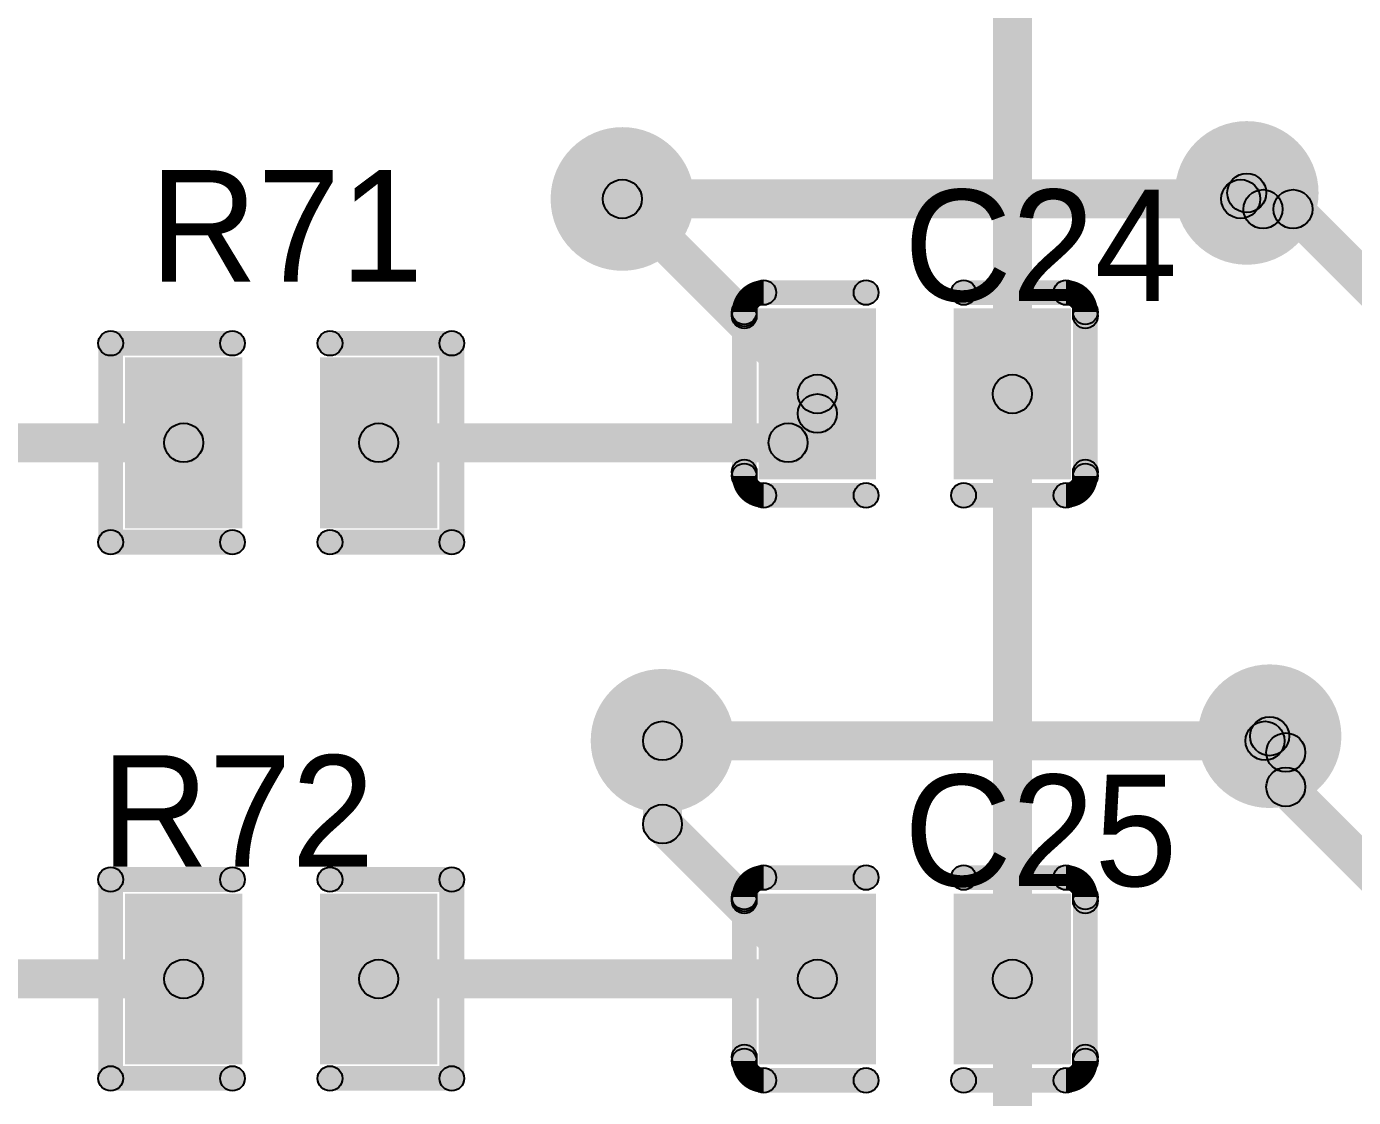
# Model space of a CAD drawing. Header units: millimetres. Extents: x 1.24 to 8.03, y 2.12 to 7.05.
# Drawn here: x 5.547 to 6.083, y 4.283 to 4.715 of the extents above; entities that cross this region are included whole.
import ezdxf

# ---------------------------------------------------------------- set-up
doc = ezdxf.new("R2010")
doc.units = ezdxf.units.MM
doc.header["$MEASUREMENT"] = 0
for name, color, linetype in [('BottomLayer', 5, 'Continuous'), ('BottomSolder', 6, 'Continuous'), ('TopLayer', 1, 'Continuous'), ('TopOverlay', 2, 'Continuous'), ('TopPaste', 8, 'Continuous'), ('TopSolder', 216, 'Continuous'), ('ViaHoleLayer', 16, 'Continuous')]:
    doc.layers.add(name, color=color, linetype=linetype)

# ---------------------------------------------------------------- blocks, each defined once
blk = doc.blocks.new('C0805_51')
at = {"layer": 'TopLayer'}
for points in [[(-0.059055, 0.030512), (-0.019685, 0.030512), (-0.019685, -0.030512), (-0.059055, -0.030512)], [(0.019685, 0.030512), (0.059055, 0.030512), (0.059055, -0.030512), (0.019685, -0.030512)]]:
    blk.add_hatch(color=1, dxfattribs=at).paths.add_polyline_path(points)
at = {"layer": 'TopOverlay'}
h = blk.add_hatch(color=2, dxfattribs=at)
edge = h.paths.add_edge_path()
edge.add_arc((-0.061023, 0.040945), 0.005, 0, 360)
h = blk.add_hatch(color=2, dxfattribs=at)
edge = h.paths.add_edge_path()
edge.add_arc((-0.061023, 0.040945), 0.005, 0, 360)
for points in [[(-0.061023, 0.035945), (-0.061023, 0.045945), (-0.019685, 0.045945), (-0.019685, 0.035945)], [(0.019685, 0.035945), (0.019685, 0.045945), (0.061023, 0.045945), (0.061023, 0.035945)], [(-0.063899, 0.031497), (-0.073899, 0.031497), (-0.073899, 0.033069), (-0.063899, 0.033069)], [(-0.063899, 0.031497), (-0.073899, 0.031497), (-0.073899, 0.032281), (-0.063899, 0.032281)], [(0.073899, 0.031497), (0.063899, 0.031497), (0.063899, 0.033069), (0.073899, 0.033069)], [(-0.073899, 0.031497), (-0.063899, 0.031497), (-0.063898, -0.031497), (-0.073898, -0.031497)], [(0.073899, -0.031496), (0.063899, -0.031496), (0.063899, 0.031497), (0.073899, 0.031497)], [(-0.063898, -0.03307), (-0.073898, -0.03307), (-0.073898, -0.031497), (-0.063898, -0.031497)], [(0.073899, -0.033069), (0.063899, -0.033069), (0.063899, -0.031496), (0.073899, -0.031496)], [(-0.061023, -0.045945), (-0.061023, -0.035945), (-0.019685, -0.035945), (-0.019685, -0.045945)], [(0.019685, -0.045945), (0.019685, -0.035945), (0.061023, -0.035945), (0.061023, -0.045945)]]:
    blk.add_hatch(color=2, dxfattribs=at).paths.add_polyline_path(points)
h = blk.add_hatch(color=2, dxfattribs=at)
edge = h.paths.add_edge_path()
edge.add_arc((-0.019685, 0.040945), 0.005, 0, 360)
h = blk.add_hatch(color=2, dxfattribs=at)
edge = h.paths.add_edge_path()
edge.add_arc((0.019685, 0.040945), 0.005, 0, 360)
h = blk.add_hatch(color=2, dxfattribs=at)
edge = h.paths.add_edge_path()
edge.add_arc((0.061023, 0.040945), 0.005, 0, 360)
h = blk.add_hatch(color=2, dxfattribs=at)
edge = h.paths.add_edge_path()
edge.add_arc((0.061023, 0.040945), 0.005, 0, 360)
h = blk.add_hatch(color=2, dxfattribs=at)
edge = h.paths.add_edge_path()
edge.add_arc((-0.068899, 0.033069), 0.005, 0, 360)
h = blk.add_hatch(color=2, dxfattribs=at)
edge = h.paths.add_edge_path()
edge.add_arc((-0.068899, 0.033069), 0.005, 0, 360)
h = blk.add_hatch(color=2, dxfattribs=at)
edge = h.paths.add_edge_path()
edge.add_arc((0.068899, 0.033069), 0.005, 0, 360)
h = blk.add_hatch(color=2, dxfattribs=at)
edge = h.paths.add_edge_path()
edge.add_arc((0.068899, 0.033069), 0.005, 0, 360)
h = blk.add_hatch(color=2, dxfattribs=at)
edge = h.paths.add_edge_path()
edge.add_arc((-0.068899, 0.032281), 0.005, 0, 360)
h = blk.add_hatch(color=2, dxfattribs=at)
edge = h.paths.add_edge_path()
edge.add_arc((-0.068899, 0.031497), 0.005, 0, 360)
h = blk.add_hatch(color=2, dxfattribs=at)
edge = h.paths.add_edge_path()
edge.add_arc((-0.068899, 0.031497), 0.005, 0, 360)
h = blk.add_hatch(color=2, dxfattribs=at)
edge = h.paths.add_edge_path()
edge.add_arc((-0.068899, 0.031497), 0.005, 0, 360)
h = blk.add_hatch(color=2, dxfattribs=at)
edge = h.paths.add_edge_path()
edge.add_arc((0.068899, 0.031497), 0.005, 0, 360)
h = blk.add_hatch(color=2, dxfattribs=at)
edge = h.paths.add_edge_path()
edge.add_arc((0.068899, 0.031497), 0.005, 0, 360)
h = blk.add_hatch(color=2, dxfattribs=at)
edge = h.paths.add_edge_path()
edge.add_arc((-0.068898, -0.031497), 0.005, 0, 360)
h = blk.add_hatch(color=2, dxfattribs=at)
edge = h.paths.add_edge_path()
edge.add_arc((-0.068898, -0.031497), 0.005, 0, 360)
h = blk.add_hatch(color=2, dxfattribs=at)
edge = h.paths.add_edge_path()
edge.add_arc((0.068899, -0.031496), 0.005, 0, 360)
h = blk.add_hatch(color=2, dxfattribs=at)
edge = h.paths.add_edge_path()
edge.add_arc((0.068899, -0.031496), 0.005, 0, 360)
h = blk.add_hatch(color=2, dxfattribs=at)
edge = h.paths.add_edge_path()
edge.add_arc((-0.068898, -0.03307), 0.005, 0, 360)
h = blk.add_hatch(color=2, dxfattribs=at)
edge = h.paths.add_edge_path()
edge.add_arc((-0.068898, -0.03307), 0.005, 0, 360)
h = blk.add_hatch(color=2, dxfattribs=at)
edge = h.paths.add_edge_path()
edge.add_arc((0.068899, -0.033069), 0.005, 0, 360)
h = blk.add_hatch(color=2, dxfattribs=at)
edge = h.paths.add_edge_path()
edge.add_arc((0.068899, -0.033069), 0.005, 0, 360)
h = blk.add_hatch(color=2, dxfattribs=at)
edge = h.paths.add_edge_path()
edge.add_arc((-0.061023, -0.040945), 0.005, 0, 360)
h = blk.add_hatch(color=2, dxfattribs=at)
edge = h.paths.add_edge_path()
edge.add_arc((-0.061023, -0.040945), 0.005, 0, 360)
h = blk.add_hatch(color=2, dxfattribs=at)
edge = h.paths.add_edge_path()
edge.add_arc((-0.019685, -0.040945), 0.005, 0, 360)
h = blk.add_hatch(color=2, dxfattribs=at)
edge = h.paths.add_edge_path()
edge.add_arc((0.019685, -0.040945), 0.005, 0, 360)
h = blk.add_hatch(color=2, dxfattribs=at)
edge = h.paths.add_edge_path()
edge.add_arc((0.061023, -0.040945), 0.005, 0, 360)
h = blk.add_hatch(color=2, dxfattribs=at)
edge = h.paths.add_edge_path()
edge.add_arc((0.061023, -0.040945), 0.005, 0, 360)
at = {"layer": 'TopPaste'}
for points in [[(-0.059055, 0.030512), (-0.019685, 0.030512), (-0.019685, -0.030512), (-0.059055, -0.030512)], [(0.019685, 0.030512), (0.059055, 0.030512), (0.059055, -0.030512), (0.019685, -0.030512)]]:
    blk.add_hatch(color=8, dxfattribs=at).paths.add_polyline_path(points)
at = {"layer": 'TopSolder'}
for points in [[(-0.063055, 0.034512), (-0.015685, 0.034512), (-0.015685, -0.034512), (-0.063055, -0.034512)], [(0.015685, 0.034512), (0.063055, 0.034512), (0.063055, -0.034512), (0.015685, -0.034512)]]:
    blk.add_hatch(color=216, dxfattribs=at).paths.add_polyline_path(points)
at = {"layer": 'TopOverlay', "const_width": 0.01}
for points in [[(-0.068899, 0.033069, -0.4142136), (-0.061023, 0.040945)], [(0.061023, 0.040945, -0.4142136), (0.068899, 0.033069)], [(-0.061023, -0.040945, -0.4142136), (-0.068898, -0.03307)], [(0.068899, -0.033069, -0.4142136), (0.061023, -0.040945)]]:
    blk.add_lwpolyline(points, format="xyb", dxfattribs=at)
at = {"layer": 'TopOverlay'}
for centre in [(-0.061023, 0.040945), (-0.061023, 0.040945), (-0.019685, 0.040945), (0.019685, 0.040945), (0.061023, 0.040945), (0.061023, 0.040945), (-0.068899, 0.033069), (-0.068899, 0.033069), (0.068899, 0.033069), (0.068899, 0.033069), (-0.068899, 0.032281), (-0.068899, 0.031497), (-0.068899, 0.031497), (-0.068899, 0.031497), (0.068899, 0.031497), (0.068899, 0.031497), (-0.068898, -0.031497), (-0.068898, -0.031497), (0.068899, -0.031496), (0.068899, -0.031496), (-0.068898, -0.03307), (-0.068898, -0.03307), (0.068899, -0.033069), (0.068899, -0.033069), (-0.061023, -0.040945), (-0.061023, -0.040945), (-0.019685, -0.040945), (0.019685, -0.040945), (0.061023, -0.040945), (0.061023, -0.040945)]:
    blk.add_circle(centre, 0.005, dxfattribs=at)
blk = doc.blocks.new('C0805_52')
at = {"layer": 'TopLayer'}
for points in [[(-0.059055, 0.030512), (-0.019685, 0.030512), (-0.019685, -0.030512), (-0.059055, -0.030512)], [(0.019685, 0.030512), (0.059055, 0.030512), (0.059055, -0.030512), (0.019685, -0.030512)]]:
    blk.add_hatch(color=1, dxfattribs=at).paths.add_polyline_path(points)
at = {"layer": 'TopOverlay'}
h = blk.add_hatch(color=2, dxfattribs=at)
edge = h.paths.add_edge_path()
edge.add_arc((-0.061023, 0.040945), 0.005, 0, 360)
h = blk.add_hatch(color=2, dxfattribs=at)
edge = h.paths.add_edge_path()
edge.add_arc((-0.061023, 0.040945), 0.005, 0, 360)
for points in [[(-0.061023, 0.035945), (-0.061023, 0.045945), (-0.019685, 0.045945), (-0.019685, 0.035945)], [(0.019685, 0.035945), (0.019685, 0.045945), (0.061023, 0.045945), (0.061023, 0.035945)], [(-0.063899, 0.031497), (-0.073899, 0.031497), (-0.073899, 0.033069), (-0.063899, 0.033069)], [(-0.063899, 0.031497), (-0.073899, 0.031497), (-0.073899, 0.032281), (-0.063899, 0.032281)], [(0.073899, 0.031497), (0.063899, 0.031497), (0.063899, 0.033069), (0.073899, 0.033069)], [(-0.073899, 0.031497), (-0.063899, 0.031497), (-0.063898, -0.031497), (-0.073898, -0.031497)], [(0.073899, -0.031496), (0.063899, -0.031496), (0.063899, 0.031497), (0.073899, 0.031497)], [(-0.063898, -0.03307), (-0.073898, -0.03307), (-0.073898, -0.031497), (-0.063898, -0.031497)], [(0.073899, -0.033069), (0.063899, -0.033069), (0.063899, -0.031496), (0.073899, -0.031496)], [(-0.061023, -0.045945), (-0.061023, -0.035945), (-0.019685, -0.035945), (-0.019685, -0.045945)], [(0.019685, -0.045945), (0.019685, -0.035945), (0.061023, -0.035945), (0.061023, -0.045945)]]:
    blk.add_hatch(color=2, dxfattribs=at).paths.add_polyline_path(points)
h = blk.add_hatch(color=2, dxfattribs=at)
edge = h.paths.add_edge_path()
edge.add_arc((-0.019685, 0.040945), 0.005, 0, 360)
h = blk.add_hatch(color=2, dxfattribs=at)
edge = h.paths.add_edge_path()
edge.add_arc((0.019685, 0.040945), 0.005, 0, 360)
h = blk.add_hatch(color=2, dxfattribs=at)
edge = h.paths.add_edge_path()
edge.add_arc((0.061023, 0.040945), 0.005, 0, 360)
h = blk.add_hatch(color=2, dxfattribs=at)
edge = h.paths.add_edge_path()
edge.add_arc((0.061023, 0.040945), 0.005, 0, 360)
h = blk.add_hatch(color=2, dxfattribs=at)
edge = h.paths.add_edge_path()
edge.add_arc((-0.068899, 0.033069), 0.005, 0, 360)
h = blk.add_hatch(color=2, dxfattribs=at)
edge = h.paths.add_edge_path()
edge.add_arc((-0.068899, 0.033069), 0.005, 0, 360)
h = blk.add_hatch(color=2, dxfattribs=at)
edge = h.paths.add_edge_path()
edge.add_arc((0.068899, 0.033069), 0.005, 0, 360)
h = blk.add_hatch(color=2, dxfattribs=at)
edge = h.paths.add_edge_path()
edge.add_arc((0.068899, 0.033069), 0.005, 0, 360)
h = blk.add_hatch(color=2, dxfattribs=at)
edge = h.paths.add_edge_path()
edge.add_arc((-0.068899, 0.032281), 0.005, 0, 360)
h = blk.add_hatch(color=2, dxfattribs=at)
edge = h.paths.add_edge_path()
edge.add_arc((-0.068899, 0.031497), 0.005, 0, 360)
h = blk.add_hatch(color=2, dxfattribs=at)
edge = h.paths.add_edge_path()
edge.add_arc((-0.068899, 0.031497), 0.005, 0, 360)
h = blk.add_hatch(color=2, dxfattribs=at)
edge = h.paths.add_edge_path()
edge.add_arc((-0.068899, 0.031497), 0.005, 0, 360)
h = blk.add_hatch(color=2, dxfattribs=at)
edge = h.paths.add_edge_path()
edge.add_arc((0.068899, 0.031497), 0.005, 0, 360)
h = blk.add_hatch(color=2, dxfattribs=at)
edge = h.paths.add_edge_path()
edge.add_arc((0.068899, 0.031497), 0.005, 0, 360)
h = blk.add_hatch(color=2, dxfattribs=at)
edge = h.paths.add_edge_path()
edge.add_arc((-0.068898, -0.031497), 0.005, 0, 360)
h = blk.add_hatch(color=2, dxfattribs=at)
edge = h.paths.add_edge_path()
edge.add_arc((-0.068898, -0.031497), 0.005, 0, 360)
h = blk.add_hatch(color=2, dxfattribs=at)
edge = h.paths.add_edge_path()
edge.add_arc((0.068899, -0.031496), 0.005, 0, 360)
h = blk.add_hatch(color=2, dxfattribs=at)
edge = h.paths.add_edge_path()
edge.add_arc((0.068899, -0.031496), 0.005, 0, 360)
h = blk.add_hatch(color=2, dxfattribs=at)
edge = h.paths.add_edge_path()
edge.add_arc((-0.068898, -0.03307), 0.005, 0, 360)
h = blk.add_hatch(color=2, dxfattribs=at)
edge = h.paths.add_edge_path()
edge.add_arc((-0.068898, -0.03307), 0.005, 0, 360)
h = blk.add_hatch(color=2, dxfattribs=at)
edge = h.paths.add_edge_path()
edge.add_arc((0.068899, -0.033069), 0.005, 0, 360)
h = blk.add_hatch(color=2, dxfattribs=at)
edge = h.paths.add_edge_path()
edge.add_arc((0.068899, -0.033069), 0.005, 0, 360)
h = blk.add_hatch(color=2, dxfattribs=at)
edge = h.paths.add_edge_path()
edge.add_arc((-0.061023, -0.040945), 0.005, 0, 360)
h = blk.add_hatch(color=2, dxfattribs=at)
edge = h.paths.add_edge_path()
edge.add_arc((-0.061023, -0.040945), 0.005, 0, 360)
h = blk.add_hatch(color=2, dxfattribs=at)
edge = h.paths.add_edge_path()
edge.add_arc((-0.019685, -0.040945), 0.005, 0, 360)
h = blk.add_hatch(color=2, dxfattribs=at)
edge = h.paths.add_edge_path()
edge.add_arc((0.019685, -0.040945), 0.005, 0, 360)
h = blk.add_hatch(color=2, dxfattribs=at)
edge = h.paths.add_edge_path()
edge.add_arc((0.061023, -0.040945), 0.005, 0, 360)
h = blk.add_hatch(color=2, dxfattribs=at)
edge = h.paths.add_edge_path()
edge.add_arc((0.061023, -0.040945), 0.005, 0, 360)
at = {"layer": 'TopPaste'}
for points in [[(-0.059055, 0.030512), (-0.019685, 0.030512), (-0.019685, -0.030512), (-0.059055, -0.030512)], [(0.019685, 0.030512), (0.059055, 0.030512), (0.059055, -0.030512), (0.019685, -0.030512)]]:
    blk.add_hatch(color=8, dxfattribs=at).paths.add_polyline_path(points)
at = {"layer": 'TopSolder'}
for points in [[(-0.063055, 0.034512), (-0.015685, 0.034512), (-0.015685, -0.034512), (-0.063055, -0.034512)], [(0.015685, 0.034512), (0.063055, 0.034512), (0.063055, -0.034512), (0.015685, -0.034512)]]:
    blk.add_hatch(color=216, dxfattribs=at).paths.add_polyline_path(points)
at = {"layer": 'TopOverlay', "const_width": 0.01}
for points in [[(-0.068899, 0.033069, -0.4142136), (-0.061023, 0.040945)], [(0.061023, 0.040945, -0.4142136), (0.068899, 0.033069)], [(-0.061023, -0.040945, -0.4142136), (-0.068898, -0.03307)], [(0.068899, -0.033069, -0.4142136), (0.061023, -0.040945)]]:
    blk.add_lwpolyline(points, format="xyb", dxfattribs=at)
at = {"layer": 'TopOverlay'}
for centre in [(-0.061023, 0.040945), (-0.061023, 0.040945), (-0.019685, 0.040945), (0.019685, 0.040945), (0.061023, 0.040945), (0.061023, 0.040945), (-0.068899, 0.033069), (-0.068899, 0.033069), (0.068899, 0.033069), (0.068899, 0.033069), (-0.068899, 0.032281), (-0.068899, 0.031497), (-0.068899, 0.031497), (-0.068899, 0.031497), (0.068899, 0.031497), (0.068899, 0.031497), (-0.068898, -0.031497), (-0.068898, -0.031497), (0.068899, -0.031496), (0.068899, -0.031496), (-0.068898, -0.03307), (-0.068898, -0.03307), (0.068899, -0.033069), (0.068899, -0.033069), (-0.061023, -0.040945), (-0.061023, -0.040945), (-0.019685, -0.040945), (0.019685, -0.040945), (0.061023, -0.040945), (0.061023, -0.040945)]:
    blk.add_circle(centre, 0.005, dxfattribs=at)
blk = doc.blocks.new('R0805_121')
at = {"layer": 'TopLayer'}
for points in [[(-0.05906, 0.03051), (-0.01969, 0.03051), (-0.01969, -0.03051), (-0.05906, -0.03051)], [(0.01969, 0.03051), (0.05906, 0.03051), (0.05906, -0.03051), (0.01969, -0.03051)]]:
    blk.add_hatch(color=1, dxfattribs=at).paths.add_polyline_path(points)
at = {"layer": 'TopOverlay'}
h = blk.add_hatch(color=2, dxfattribs=at)
edge = h.paths.add_edge_path()
edge.add_arc((-0.0689, 0.04016), 0.005, 0, 360)
h = blk.add_hatch(color=2, dxfattribs=at)
edge = h.paths.add_edge_path()
edge.add_arc((-0.0689, 0.04016), 0.005, 0, 360)
for points in [[(-0.01969, 0.04516), (-0.01969, 0.03516), (-0.0689, 0.03516), (-0.0689, 0.04516)], [(0.0689, 0.04516), (0.0689, 0.03516), (0.01969, 0.03516), (0.01969, 0.04516)], [(-0.0639, -0.04016), (-0.0739, -0.04016), (-0.0739, 0.04016), (-0.0639, 0.04016)], [(0.0639, 0.04016), (0.0739, 0.04016), (0.0739, -0.04016), (0.0639, -0.04016)], [(-0.01969, -0.03516), (-0.01969, -0.04516), (-0.0689, -0.04516), (-0.0689, -0.03516)], [(0.0689, -0.03516), (0.0689, -0.04516), (0.01969, -0.04516), (0.01969, -0.03516)]]:
    blk.add_hatch(color=2, dxfattribs=at).paths.add_polyline_path(points)
h = blk.add_hatch(color=2, dxfattribs=at)
edge = h.paths.add_edge_path()
edge.add_arc((-0.01969, 0.04016), 0.005, 0, 360)
h = blk.add_hatch(color=2, dxfattribs=at)
edge = h.paths.add_edge_path()
edge.add_arc((0.01969, 0.04016), 0.005, 0, 360)
h = blk.add_hatch(color=2, dxfattribs=at)
edge = h.paths.add_edge_path()
edge.add_arc((0.0689, 0.04016), 0.005, 0, 360)
h = blk.add_hatch(color=2, dxfattribs=at)
edge = h.paths.add_edge_path()
edge.add_arc((0.0689, 0.04016), 0.005, 0, 360)
h = blk.add_hatch(color=2, dxfattribs=at)
edge = h.paths.add_edge_path()
edge.add_arc((-0.0689, -0.04016), 0.005, 0, 360)
h = blk.add_hatch(color=2, dxfattribs=at)
edge = h.paths.add_edge_path()
edge.add_arc((-0.0689, -0.04016), 0.005, 0, 360)
h = blk.add_hatch(color=2, dxfattribs=at)
edge = h.paths.add_edge_path()
edge.add_arc((-0.01969, -0.04016), 0.005, 0, 360)
h = blk.add_hatch(color=2, dxfattribs=at)
edge = h.paths.add_edge_path()
edge.add_arc((0.01969, -0.04016), 0.005, 0, 360)
h = blk.add_hatch(color=2, dxfattribs=at)
edge = h.paths.add_edge_path()
edge.add_arc((0.0689, -0.04016), 0.005, 0, 360)
h = blk.add_hatch(color=2, dxfattribs=at)
edge = h.paths.add_edge_path()
edge.add_arc((0.0689, -0.04016), 0.005, 0, 360)
at = {"layer": 'TopPaste'}
for points in [[(-0.05906, 0.03051), (-0.01969, 0.03051), (-0.01969, -0.03051), (-0.05906, -0.03051)], [(0.01969, 0.03051), (0.05906, 0.03051), (0.05906, -0.03051), (0.01969, -0.03051)]]:
    blk.add_hatch(color=8, dxfattribs=at).paths.add_polyline_path(points)
at = {"layer": 'TopSolder'}
for points in [[(-0.06305, 0.03451), (-0.01569, 0.03451), (-0.01569, -0.03451), (-0.06305, -0.03451)], [(0.01569, 0.03451), (0.06305, 0.03451), (0.06305, -0.03451), (0.01569, -0.03451)]]:
    blk.add_hatch(color=216, dxfattribs=at).paths.add_polyline_path(points)
at = {"layer": 'TopOverlay'}
for centre in [(-0.0689, 0.04016), (-0.0689, 0.04016), (-0.01969, 0.04016), (0.01969, 0.04016), (0.0689, 0.04016), (0.0689, 0.04016), (-0.0689, -0.04016), (-0.0689, -0.04016), (-0.01969, -0.04016), (0.01969, -0.04016), (0.0689, -0.04016), (0.0689, -0.04016)]:
    blk.add_circle(centre, 0.005, dxfattribs=at)
blk = doc.blocks.new('R0805_122')
at = {"layer": 'TopLayer'}
for points in [[(-0.05906, 0.03051), (-0.01969, 0.03051), (-0.01969, -0.03051), (-0.05906, -0.03051)], [(0.01969, 0.03051), (0.05906, 0.03051), (0.05906, -0.03051), (0.01969, -0.03051)]]:
    blk.add_hatch(color=1, dxfattribs=at).paths.add_polyline_path(points)
at = {"layer": 'TopOverlay'}
h = blk.add_hatch(color=2, dxfattribs=at)
edge = h.paths.add_edge_path()
edge.add_arc((-0.0689, 0.04016), 0.005, 0, 360)
h = blk.add_hatch(color=2, dxfattribs=at)
edge = h.paths.add_edge_path()
edge.add_arc((-0.0689, 0.04016), 0.005, 0, 360)
for points in [[(-0.01969, 0.04516), (-0.01969, 0.03516), (-0.0689, 0.03516), (-0.0689, 0.04516)], [(0.0689, 0.04516), (0.0689, 0.03516), (0.01969, 0.03516), (0.01969, 0.04516)], [(-0.0639, -0.04016), (-0.0739, -0.04016), (-0.0739, 0.04016), (-0.0639, 0.04016)], [(0.0639, 0.04016), (0.0739, 0.04016), (0.0739, -0.04016), (0.0639, -0.04016)], [(-0.01969, -0.03516), (-0.01969, -0.04516), (-0.0689, -0.04516), (-0.0689, -0.03516)], [(0.0689, -0.03516), (0.0689, -0.04516), (0.01969, -0.04516), (0.01969, -0.03516)]]:
    blk.add_hatch(color=2, dxfattribs=at).paths.add_polyline_path(points)
h = blk.add_hatch(color=2, dxfattribs=at)
edge = h.paths.add_edge_path()
edge.add_arc((-0.01969, 0.04016), 0.005, 0, 360)
h = blk.add_hatch(color=2, dxfattribs=at)
edge = h.paths.add_edge_path()
edge.add_arc((0.01969, 0.04016), 0.005, 0, 360)
h = blk.add_hatch(color=2, dxfattribs=at)
edge = h.paths.add_edge_path()
edge.add_arc((0.0689, 0.04016), 0.005, 0, 360)
h = blk.add_hatch(color=2, dxfattribs=at)
edge = h.paths.add_edge_path()
edge.add_arc((0.0689, 0.04016), 0.005, 0, 360)
h = blk.add_hatch(color=2, dxfattribs=at)
edge = h.paths.add_edge_path()
edge.add_arc((-0.0689, -0.04016), 0.005, 0, 360)
h = blk.add_hatch(color=2, dxfattribs=at)
edge = h.paths.add_edge_path()
edge.add_arc((-0.0689, -0.04016), 0.005, 0, 360)
h = blk.add_hatch(color=2, dxfattribs=at)
edge = h.paths.add_edge_path()
edge.add_arc((-0.01969, -0.04016), 0.005, 0, 360)
h = blk.add_hatch(color=2, dxfattribs=at)
edge = h.paths.add_edge_path()
edge.add_arc((0.01969, -0.04016), 0.005, 0, 360)
h = blk.add_hatch(color=2, dxfattribs=at)
edge = h.paths.add_edge_path()
edge.add_arc((0.0689, -0.04016), 0.005, 0, 360)
h = blk.add_hatch(color=2, dxfattribs=at)
edge = h.paths.add_edge_path()
edge.add_arc((0.0689, -0.04016), 0.005, 0, 360)
at = {"layer": 'TopPaste'}
for points in [[(-0.05906, 0.03051), (-0.01969, 0.03051), (-0.01969, -0.03051), (-0.05906, -0.03051)], [(0.01969, 0.03051), (0.05906, 0.03051), (0.05906, -0.03051), (0.01969, -0.03051)]]:
    blk.add_hatch(color=8, dxfattribs=at).paths.add_polyline_path(points)
at = {"layer": 'TopSolder'}
for points in [[(-0.06305, 0.03451), (-0.01569, 0.03451), (-0.01569, -0.03451), (-0.06305, -0.03451)], [(0.01569, 0.03451), (0.06305, 0.03451), (0.06305, -0.03451), (0.01569, -0.03451)]]:
    blk.add_hatch(color=216, dxfattribs=at).paths.add_polyline_path(points)
at = {"layer": 'TopOverlay'}
for centre in [(-0.0689, 0.04016), (-0.0689, 0.04016), (-0.01969, 0.04016), (0.01969, 0.04016), (0.0689, 0.04016), (0.0689, 0.04016), (-0.0689, -0.04016), (-0.0689, -0.04016), (-0.01969, -0.04016), (0.01969, -0.04016), (0.0689, -0.04016), (0.0689, -0.04016)]:
    blk.add_circle(centre, 0.005, dxfattribs=at)

msp = doc.modelspace()

# ---------------------------------------------------------------- hatches: boundary and pattern name
at = {"layer": 'BottomLayer'}
h = msp.add_hatch(color=5, dxfattribs=at)
edge = h.paths.add_edge_path()
edge.add_arc((6.03956, 4.64811), 0.025, 0, 360)
h = msp.add_hatch(color=5, dxfattribs=at)
edge = h.paths.add_edge_path()
edge.add_arc((5.7874, 4.64567), 0.025, 0, 360)
h = msp.add_hatch(color=5, dxfattribs=at)
edge = h.paths.add_edge_path()
edge.add_arc((5.7874, 4.64567), 0.00787, 0, 360)
for points in [[(5.7874, 4.6378), (5.7874, 4.65354), (6.03712, 4.65354), (6.03712, 4.6378)], [(6.04269, 4.6401), (6.03155, 4.65124), (6.03399, 4.65368), (6.04513, 4.64254)], [(5.8036, 4.41902), (5.8036, 4.43477), (6.04694, 4.43477), (6.04694, 4.41902)], [(6.0525, 4.42133), (6.04137, 4.43246), (6.04321, 4.43431), (6.05435, 4.42317)]]:
    msp.add_hatch(color=5, dxfattribs=at).paths.add_polyline_path(points)
h = msp.add_hatch(color=5, dxfattribs=at)
edge = h.paths.add_edge_path()
edge.add_arc((6.03712, 4.64567), 0.00787, 0, 360)
h = msp.add_hatch(color=5, dxfattribs=at)
edge = h.paths.add_edge_path()
edge.add_arc((6.03712, 4.64567), 0.00787, 0, 360)
h = msp.add_hatch(color=5, dxfattribs=at)
edge = h.paths.add_edge_path()
edge.add_arc((6.03956, 4.64811), 0.00787, 0, 360)
h = msp.add_hatch(color=5, dxfattribs=at)
edge = h.paths.add_edge_path()
edge.add_arc((6.04878, 4.42874), 0.025, 0, 360)
h = msp.add_hatch(color=5, dxfattribs=at)
edge = h.paths.add_edge_path()
edge.add_arc((5.8036, 4.42689), 0.025, 0, 360)
h = msp.add_hatch(color=5, dxfattribs=at)
edge = h.paths.add_edge_path()
edge.add_arc((5.8036, 4.42689), 0.00787, 0, 360)
h = msp.add_hatch(color=5, dxfattribs=at)
edge = h.paths.add_edge_path()
edge.add_arc((6.04694, 4.42689), 0.00787, 0, 360)
h = msp.add_hatch(color=5, dxfattribs=at)
edge = h.paths.add_edge_path()
edge.add_arc((6.04694, 4.42689), 0.00787, 0, 360)
h = msp.add_hatch(color=5, dxfattribs=at)
edge = h.paths.add_edge_path()
edge.add_arc((6.04878, 4.42874), 0.00787, 0, 360)
at = {"layer": 'BottomSolder'}
h = msp.add_hatch(color=6, dxfattribs=at)
edge = h.paths.add_edge_path()
edge.add_arc((5.7874, 4.64567), 0.029, 0, 360)
h = msp.add_hatch(color=6, dxfattribs=at)
edge = h.paths.add_edge_path()
edge.add_arc((6.03956, 4.64811), 0.029, 0, 360)
h = msp.add_hatch(color=6, dxfattribs=at)
edge = h.paths.add_edge_path()
edge.add_arc((5.8036, 4.42689), 0.029, 0, 360)
h = msp.add_hatch(color=6, dxfattribs=at)
edge = h.paths.add_edge_path()
edge.add_arc((6.04878, 4.42874), 0.029, 0, 360)
at = {"layer": 'TopLayer'}
for points in [[(5.95276, 4.56693), (5.93701, 4.56693), (5.93701, 4.76378), (5.95276, 4.76378)], [(6.03399, 4.64254), (6.04513, 4.65368), (6.05168, 4.64712), (6.04055, 4.63599)], [(5.78183, 4.6401), (5.79297, 4.65124), (5.87171, 4.5725), (5.86057, 4.56136)], [(6.04612, 4.63368), (6.04612, 4.64943), (6.05825, 4.64943), (6.05825, 4.63368)], [(6.05268, 4.63599), (6.06381, 4.64712), (6.12761, 4.58332), (6.11648, 4.57219)], [(5.87402, 4.55906), (5.85827, 4.55906), (5.85827, 4.56693), (5.87402, 4.56693)], [(5.95276, 4.33071), (5.93701, 4.33071), (5.93701, 4.56693), (5.95276, 4.56693)], [(5.8599, 4.54168), (5.84876, 4.55281), (5.86057, 4.56462), (5.87171, 4.55349)], [(5.51636, 4.53937), (5.51636, 4.55512), (5.61024, 4.55512), (5.61024, 4.53937)], [(5.68898, 4.53937), (5.68898, 4.55512), (5.85433, 4.55512), (5.85433, 4.53937)], [(6.04321, 4.42317), (6.05435, 4.43431), (6.0609, 4.42775), (6.04976, 4.41662)], [(5.81147, 4.39325), (5.79572, 4.39325), (5.79572, 4.42689), (5.81147, 4.42689)], [(6.06321, 4.40825), (6.04746, 4.40825), (6.04746, 4.42218), (6.06321, 4.42218)], [(6.04976, 4.40268), (6.0609, 4.41382), (6.12762, 4.3471), (6.11648, 4.33597)], [(5.79803, 4.38769), (5.80916, 4.39882), (5.87171, 4.33628), (5.86057, 4.32514)], [(5.5315, 4.32283), (5.5315, 4.33858), (5.61024, 4.33858), (5.61024, 4.32283)], [(5.68898, 4.32283), (5.68898, 4.33858), (5.86614, 4.33858), (5.86614, 4.32283)], [(5.95276, 4.13386), (5.93701, 4.13386), (5.93701, 4.33071), (5.95276, 4.33071)]]:
    msp.add_hatch(color=1, dxfattribs=at).paths.add_polyline_path(points)
h = msp.add_hatch(color=1, dxfattribs=at)
edge = h.paths.add_edge_path()
edge.add_arc((6.03956, 4.64811), 0.025, 0, 360)
h = msp.add_hatch(color=1, dxfattribs=at)
edge = h.paths.add_edge_path()
edge.add_arc((5.7874, 4.64567), 0.025, 0, 360)
h = msp.add_hatch(color=1, dxfattribs=at)
edge = h.paths.add_edge_path()
edge.add_arc((5.7874, 4.64567), 0.00787, 0, 360)
h = msp.add_hatch(color=1, dxfattribs=at)
edge = h.paths.add_edge_path()
edge.add_arc((5.7874, 4.64567), 0.00787, 0, 360)
h = msp.add_hatch(color=1, dxfattribs=at)
edge = h.paths.add_edge_path()
edge.add_arc((5.7874, 4.64567), 0.00787, 0, 360)
h = msp.add_hatch(color=1, dxfattribs=at)
edge = h.paths.add_edge_path()
edge.add_arc((6.03956, 4.64811), 0.00787, 0, 360)
h = msp.add_hatch(color=1, dxfattribs=at)
edge = h.paths.add_edge_path()
edge.add_arc((6.04612, 4.64156), 0.00787, 0, 360)
h = msp.add_hatch(color=1, dxfattribs=at)
edge = h.paths.add_edge_path()
edge.add_arc((6.04612, 4.64156), 0.00787, 0, 360)
h = msp.add_hatch(color=1, dxfattribs=at)
edge = h.paths.add_edge_path()
edge.add_arc((6.05825, 4.64156), 0.00787, 0, 360)
h = msp.add_hatch(color=1, dxfattribs=at)
edge = h.paths.add_edge_path()
edge.add_arc((6.05825, 4.64156), 0.00787, 0, 360)
h = msp.add_hatch(color=1, dxfattribs=at)
edge = h.paths.add_edge_path()
edge.add_arc((5.86614, 4.56693), 0.00787, 0, 360)
h = msp.add_hatch(color=1, dxfattribs=at)
edge = h.paths.add_edge_path()
edge.add_arc((5.86614, 4.56693), 0.00787, 0, 360)
h = msp.add_hatch(color=1, dxfattribs=at)
edge = h.paths.add_edge_path()
edge.add_arc((5.94488, 4.56693), 0.00787, 0, 360)
h = msp.add_hatch(color=1, dxfattribs=at)
edge = h.paths.add_edge_path()
edge.add_arc((5.94488, 4.56693), 0.00787, 0, 360)
h = msp.add_hatch(color=1, dxfattribs=at)
edge = h.paths.add_edge_path()
edge.add_arc((5.86614, 4.55906), 0.00787, 0, 360)
h = msp.add_hatch(color=1, dxfattribs=at)
edge = h.paths.add_edge_path()
edge.add_arc((5.86614, 4.55906), 0.00787, 0, 360)
h = msp.add_hatch(color=1, dxfattribs=at)
edge = h.paths.add_edge_path()
edge.add_arc((5.61024, 4.54724), 0.00787, 0, 360)
h = msp.add_hatch(color=1, dxfattribs=at)
edge = h.paths.add_edge_path()
edge.add_arc((5.68898, 4.54724), 0.00787, 0, 360)
h = msp.add_hatch(color=1, dxfattribs=at)
edge = h.paths.add_edge_path()
edge.add_arc((5.85433, 4.54724), 0.00787, 0, 360)
h = msp.add_hatch(color=1, dxfattribs=at)
edge = h.paths.add_edge_path()
edge.add_arc((5.85433, 4.54724), 0.00787, 0, 360)
h = msp.add_hatch(color=1, dxfattribs=at)
edge = h.paths.add_edge_path()
edge.add_arc((6.04878, 4.42874), 0.025, 0, 360)
h = msp.add_hatch(color=1, dxfattribs=at)
edge = h.paths.add_edge_path()
edge.add_arc((5.8036, 4.42689), 0.025, 0, 360)
h = msp.add_hatch(color=1, dxfattribs=at)
edge = h.paths.add_edge_path()
edge.add_arc((5.8036, 4.42689), 0.00787, 0, 360)
h = msp.add_hatch(color=1, dxfattribs=at)
edge = h.paths.add_edge_path()
edge.add_arc((6.04878, 4.42874), 0.00787, 0, 360)
h = msp.add_hatch(color=1, dxfattribs=at)
edge = h.paths.add_edge_path()
edge.add_arc((6.05533, 4.42218), 0.00787, 0, 360)
h = msp.add_hatch(color=1, dxfattribs=at)
edge = h.paths.add_edge_path()
edge.add_arc((6.05533, 4.42218), 0.00787, 0, 360)
h = msp.add_hatch(color=1, dxfattribs=at)
edge = h.paths.add_edge_path()
edge.add_arc((6.05533, 4.40825), 0.00787, 0, 360)
h = msp.add_hatch(color=1, dxfattribs=at)
edge = h.paths.add_edge_path()
edge.add_arc((6.05533, 4.40825), 0.00787, 0, 360)
h = msp.add_hatch(color=1, dxfattribs=at)
edge = h.paths.add_edge_path()
edge.add_arc((5.8036, 4.39325), 0.00787, 0, 360)
h = msp.add_hatch(color=1, dxfattribs=at)
edge = h.paths.add_edge_path()
edge.add_arc((5.8036, 4.39325), 0.00787, 0, 360)
h = msp.add_hatch(color=1, dxfattribs=at)
edge = h.paths.add_edge_path()
edge.add_arc((5.61024, 4.33071), 0.00787, 0, 360)
h = msp.add_hatch(color=1, dxfattribs=at)
edge = h.paths.add_edge_path()
edge.add_arc((5.68898, 4.33071), 0.00787, 0, 360)
h = msp.add_hatch(color=1, dxfattribs=at)
edge = h.paths.add_edge_path()
edge.add_arc((5.86614, 4.33071), 0.00787, 0, 360)
h = msp.add_hatch(color=1, dxfattribs=at)
edge = h.paths.add_edge_path()
edge.add_arc((5.86614, 4.33071), 0.00787, 0, 360)
h = msp.add_hatch(color=1, dxfattribs=at)
edge = h.paths.add_edge_path()
edge.add_arc((5.94488, 4.33071), 0.00787, 0, 360)
h = msp.add_hatch(color=1, dxfattribs=at)
edge = h.paths.add_edge_path()
edge.add_arc((5.94488, 4.33071), 0.00787, 0, 360)
h = msp.add_hatch(color=1, dxfattribs=at)
edge = h.paths.add_edge_path()
edge.add_arc((5.94488, 4.33071), 0.00787, 0, 360)
h = msp.add_hatch(color=1, dxfattribs=at)
edge = h.paths.add_edge_path()
edge.add_arc((5.94488, 4.33071), 0.00787, 0, 360)
at = {"layer": 'TopSolder'}
h = msp.add_hatch(color=216, dxfattribs=at)
edge = h.paths.add_edge_path()
edge.add_arc((5.7874, 4.64567), 0.029, 0, 360)
h = msp.add_hatch(color=216, dxfattribs=at)
edge = h.paths.add_edge_path()
edge.add_arc((6.03956, 4.64811), 0.029, 0, 360)
h = msp.add_hatch(color=216, dxfattribs=at)
edge = h.paths.add_edge_path()
edge.add_arc((5.8036, 4.42689), 0.029, 0, 360)
h = msp.add_hatch(color=216, dxfattribs=at)
edge = h.paths.add_edge_path()
edge.add_arc((6.04878, 4.42874), 0.029, 0, 360)
at = {"layer": 'ViaHoleLayer'}
h = msp.add_hatch(color=16, dxfattribs=at)
edge = h.paths.add_edge_path()
edge.add_arc((5.7874, 4.64567), 0.014, 0, 360)
h = msp.add_hatch(color=16, dxfattribs=at)
edge = h.paths.add_edge_path()
edge.add_arc((6.03956, 4.64811), 0.014, 0, 360)
h = msp.add_hatch(color=16, dxfattribs=at)
edge = h.paths.add_edge_path()
edge.add_arc((6.04878, 4.42874), 0.014, 0, 360)
h = msp.add_hatch(color=16, dxfattribs=at)
edge = h.paths.add_edge_path()
edge.add_arc((5.8036, 4.42689), 0.014, 0, 360)

# ---------------------------------------------------------------- linework, layer by layer
at = {"layer": 'BottomLayer'}
for centre in [(5.7874, 4.64567), (6.03712, 4.64567), (6.03712, 4.64567), (6.03956, 4.64811), (5.8036, 4.42689), (6.04694, 4.42689), (6.04694, 4.42689), (6.04878, 4.42874)]:
    msp.add_circle(centre, 0.00787, dxfattribs=at)
at = {"layer": 'TopLayer'}
for centre in [(5.7874, 4.64567), (5.7874, 4.64567), (5.7874, 4.64567), (6.03956, 4.64811), (6.04612, 4.64156), (6.04612, 4.64156), (6.05825, 4.64156), (6.05825, 4.64156), (5.86614, 4.56693), (5.86614, 4.56693), (5.94488, 4.56693), (5.94488, 4.56693), (5.86614, 4.55906), (5.86614, 4.55906), (5.61024, 4.54724), (5.68898, 4.54724), (5.85433, 4.54724), (5.85433, 4.54724), (5.8036, 4.42689), (6.04878, 4.42874), (6.05533, 4.42218), (6.05533, 4.42218), (6.05533, 4.40825), (6.05533, 4.40825), (5.8036, 4.39325), (5.8036, 4.39325), (5.61024, 4.33071), (5.68898, 4.33071), (5.86614, 4.33071), (5.86614, 4.33071), (5.94488, 4.33071), (5.94488, 4.33071), (5.94488, 4.33071), (5.94488, 4.33071)]:
    msp.add_circle(centre, 0.00787, dxfattribs=at)

# ---------------------------------------------------------------- block references
for name, p in [('C0805_51', (5.90551, 4.56693)), ('C0805_52', (5.90551, 4.33071))]:
    msp.add_blockref(name, p)
at = {"rotation": 180}
for name, p in [('R0805_121', (5.64961, 4.54724)), ('R0805_122', (5.64961, 4.33071))]:
    msp.add_blockref(name, p, dxfattribs=at)

# ---------------------------------------------------------------- texts
at = {"layer": 'TopOverlay'}
for s, p in [('R71', (5.59655, 4.6123)), ('C24', (5.90114, 4.60443)), ('R72', (5.57687, 4.37608)), ('C25', (5.90114, 4.36821))]:
    msp.add_text(s, height=0.045, dxfattribs=at).set_placement(p)

doc.saveas('drawing.dxf')
